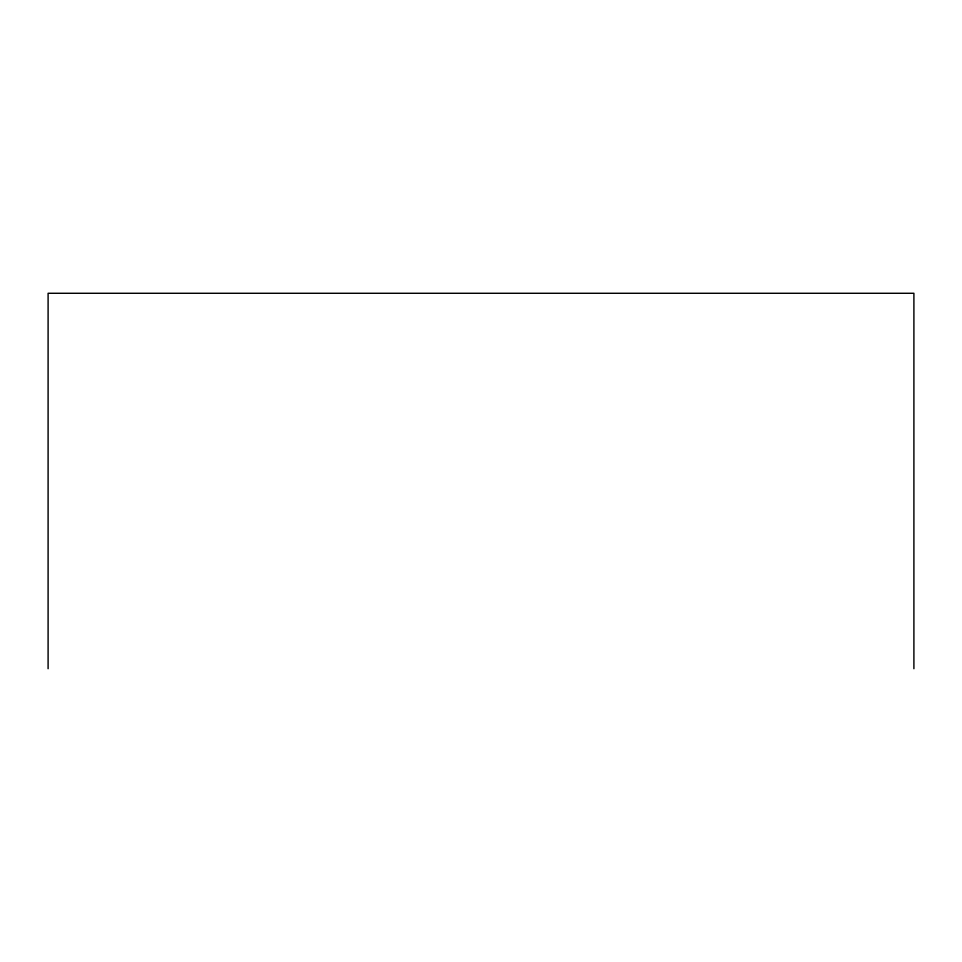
<?xml version="1.0" encoding="UTF-8"?>
<svg xmlns="http://www.w3.org/2000/svg" width="962" height="962" viewBox="0 0 962 962"><rect width="100%" height="100%" fill="white"/><g stroke="black" fill="none" stroke-linecap="round" stroke-linejoin="round"><path stroke-width="1.44" d="M913.9 668.722L913.9 293.278L48.1 293.278L48.1 668.722"/></g></svg>
